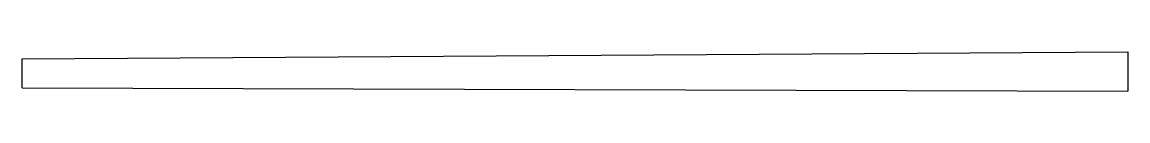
# Model space of a CAD drawing. Header units: millimetres. Extents: x 389 to 1002, y -7 to 15.
import ezdxf

# ---------------------------------------------------------------- set-up
doc = ezdxf.new("R2010")
doc.units = ezdxf.units.MM

msp = doc.modelspace()

# ---------------------------------------------------------------- linework, layer by layer
at = {"color": 7, "linetype": 'Continuous', "lineweight": 25}
for p, q in [((389.39, 11), (1001.66, 15)), ((1001.66, 15), (1001.66, -7)), ((389.39, -5), (389.39, 11)), ((389.39, -5), (1001.66, -7))]:
    msp.add_line(p, q, dxfattribs=at)

doc.saveas('drawing.dxf')
